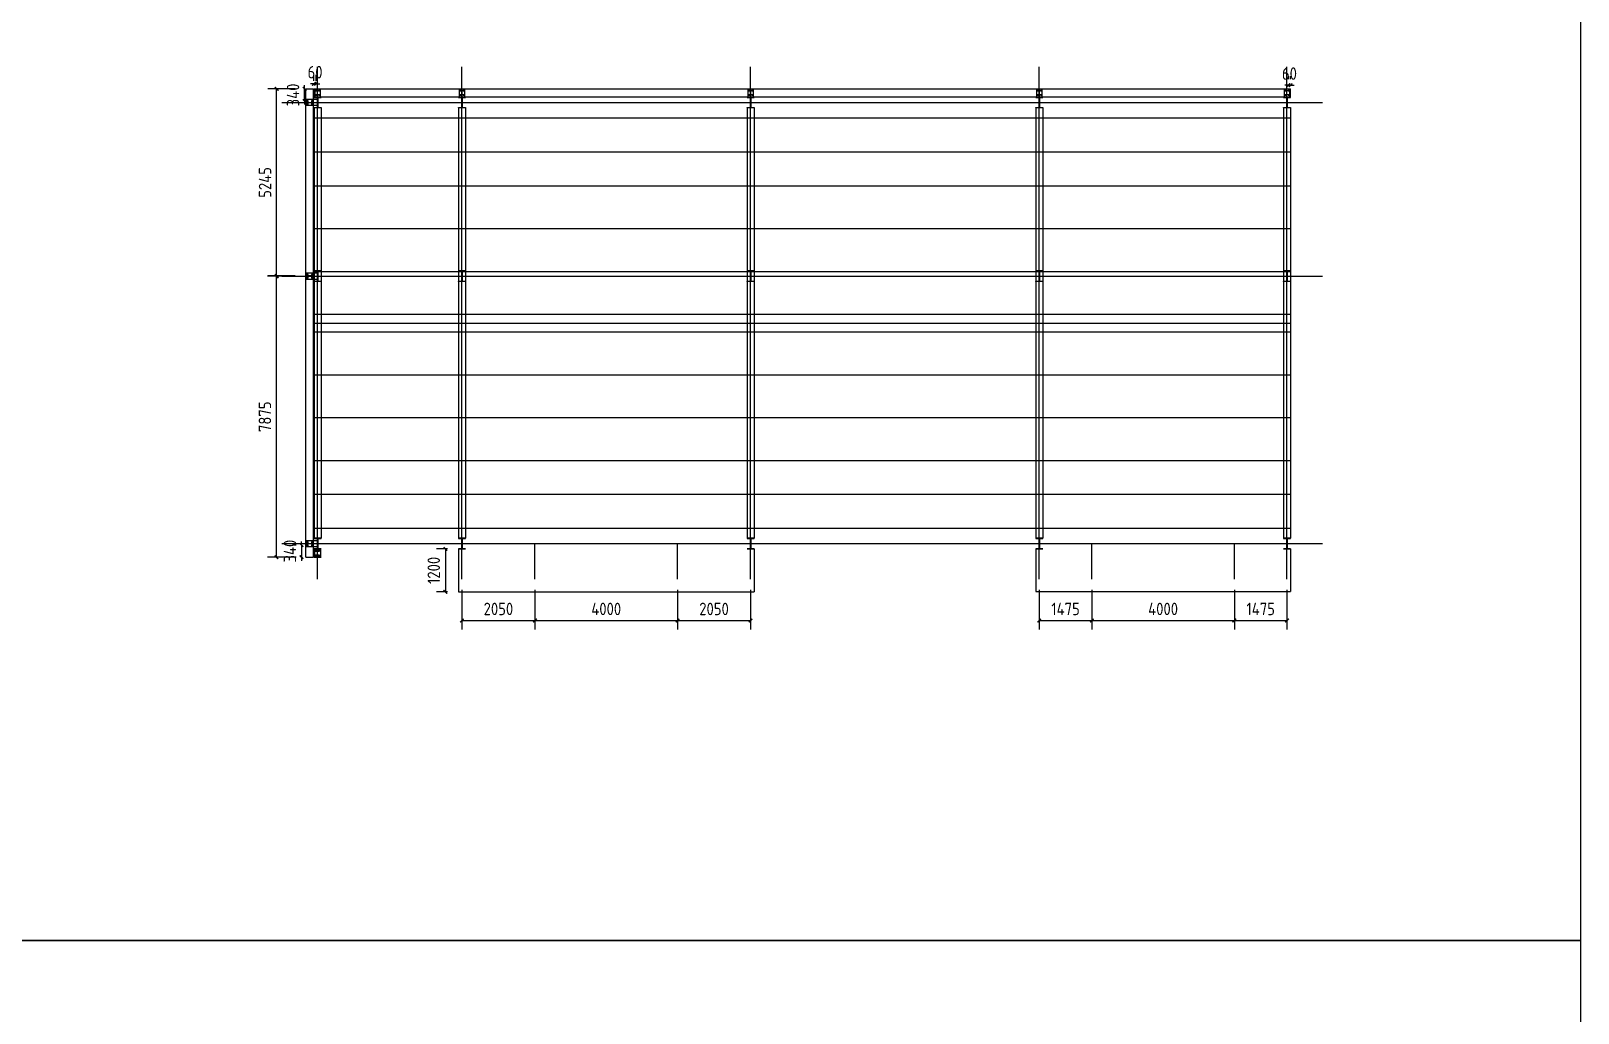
# Model space of a CAD drawing. Extents: x 533809 to 747315, y -17138 to 180511.
# Drawn here: x 596904 to 640314, y 106824 to 134360 of the extents above; entities that cross this region are included whole.
import ezdxf

# ---------------------------------------------------------------- set-up
doc = ezdxf.new("R2010")
doc.units = 0
doc.header["$LTSCALE"] = 1000
doc.header["$MEASUREMENT"] = 0
doc.layers.add('DOTE', color=1, linetype='Continuous')
doc.styles.get("Standard").update_dxf_attribs({"font": 'gbenor.shx', "bigfont": 'gbcbig.shx'})
doc.dimstyles.get("Standard").update_dxf_attribs({"dimscale": 100, "dimtxt": 3.5, "dimasz": 1, "dimexe": 2.5, "dimexo": 3, "dimgap": 1.5, "dimtad": 1, "dimdec": 0, "dimzin": 0, "dimdsep": 46, "dimtxsty": 'Standard', "dimblk": 'ARCHTICK', "dimcen": 0.09, "dimadec": 0, "dimazin": 0, "dimtfac": 1, "dimtdec": 0, "dimtix": 1, "dimtmove": 2, "dimatfit": 3, "dimfxl": 1, "dimtolj": 1, "dimtzin": 0, "dimarcsym": 0})

# ---------------------------------------------------------------- blocks, each defined once
blk = doc.blocks.new('_ArchTick')
at = {"color": 0, "linetype": 'ByBlock', "const_width": 0.4}
blk.add_lwpolyline([(-0.5, -0.5), (0.5, 0.5)], dxfattribs=at)
blk = doc.blocks.new('*D196')
at = {"color": 0, "lineweight": -2}
for p, q in [((608996, 118686), (608996, 117580)), ((611046, 118686), (611046, 117580)), ((608996, 117830), (611046, 117830))]:
    blk.add_line(p, q, dxfattribs=at)
at = {"layer": 'Defpoints', "color": 0}
for p in [(608996, 118986), (611046, 118986), (611046, 117830)]:
    blk.add_point(p, dxfattribs=at)
at = {"color": 0, "lineweight": -2, "xscale": 100, "yscale": 100, "zscale": 100, "rotation": 180}
blk.add_blockref('_ArchTick', (608996, 117830), dxfattribs=at)
at = {"color": 0, "lineweight": -2, "xscale": 100, "yscale": 100, "zscale": 100}
blk.add_blockref('_ArchTick', (611046, 117830), dxfattribs=at)
at = {"color": 0, "insert": (610021, 118155), "char_height": 350, "attachment_point": 5}
blk.add_mtext('\\A1;2050', dxfattribs=at)
blk = doc.blocks.new('*D197')
at = {"color": 0, "lineweight": -2}
for p, q in [((611046, 118686), (611046, 117580)), ((615046, 118686), (615046, 117580)), ((611046, 117830), (615046, 117830))]:
    blk.add_line(p, q, dxfattribs=at)
at = {"layer": 'Defpoints', "color": 0}
for p in [(611046, 118986), (615046, 118986), (615046, 117830)]:
    blk.add_point(p, dxfattribs=at)
at = {"color": 0, "lineweight": -2, "xscale": 100, "yscale": 100, "zscale": 100, "rotation": 180}
blk.add_blockref('_ArchTick', (611046, 117830), dxfattribs=at)
at = {"color": 0, "lineweight": -2, "xscale": 100, "yscale": 100, "zscale": 100}
blk.add_blockref('_ArchTick', (615046, 117830), dxfattribs=at)
at = {"color": 0, "insert": (613046, 118155), "char_height": 350, "attachment_point": 5}
blk.add_mtext('\\A1;4000', dxfattribs=at)
blk = doc.blocks.new('*D198')
at = {"color": 0, "lineweight": -2}
for p, q in [((615046, 118686), (615046, 117580)), ((617096, 118686), (617096, 117580)), ((615046, 117830), (617096, 117830))]:
    blk.add_line(p, q, dxfattribs=at)
at = {"layer": 'Defpoints', "color": 0}
for p in [(615046, 118986), (617096, 118986), (617096, 117830)]:
    blk.add_point(p, dxfattribs=at)
at = {"color": 0, "lineweight": -2, "xscale": 100, "yscale": 100, "zscale": 100, "rotation": 180}
blk.add_blockref('_ArchTick', (615046, 117830), dxfattribs=at)
at = {"color": 0, "lineweight": -2, "xscale": 100, "yscale": 100, "zscale": 100}
blk.add_blockref('_ArchTick', (617096, 117830), dxfattribs=at)
at = {"color": 0, "insert": (616071, 118155), "char_height": 350, "attachment_point": 5}
blk.add_mtext('\\A1;2050', dxfattribs=at)
blk = doc.blocks.new('*D199')
at = {"color": 0, "lineweight": -2}
for p, q in [((625196, 118686), (625196, 117580)), ((626671, 118686), (626671, 117580)), ((625196, 117830), (626671, 117830))]:
    blk.add_line(p, q, dxfattribs=at)
at = {"layer": 'Defpoints', "color": 0}
for p in [(625196, 118986), (626671, 118986), (626671, 117830)]:
    blk.add_point(p, dxfattribs=at)
at = {"color": 0, "lineweight": -2, "xscale": 100, "yscale": 100, "zscale": 100, "rotation": 180}
blk.add_blockref('_ArchTick', (625196, 117830), dxfattribs=at)
at = {"color": 0, "lineweight": -2, "xscale": 100, "yscale": 100, "zscale": 100}
blk.add_blockref('_ArchTick', (626671, 117830), dxfattribs=at)
at = {"color": 0, "insert": (625934, 118155), "char_height": 350, "attachment_point": 5}
blk.add_mtext('\\A1;1475', dxfattribs=at)
blk = doc.blocks.new('*D201')
at = {"color": 0, "lineweight": -2}
for p, q in [((630671, 118686), (630671, 117580)), ((632146, 118686), (632146, 117580)), ((630671, 117830), (632146, 117830))]:
    blk.add_line(p, q, dxfattribs=at)
at = {"layer": 'Defpoints', "color": 0}
for p in [(630671, 118986), (632146, 118986), (632146, 117830)]:
    blk.add_point(p, dxfattribs=at)
at = {"color": 0, "lineweight": -2, "xscale": 100, "yscale": 100, "zscale": 100, "rotation": 180}
blk.add_blockref('_ArchTick', (630671, 117830), dxfattribs=at)
at = {"color": 0, "lineweight": -2, "xscale": 100, "yscale": 100, "zscale": 100}
blk.add_blockref('_ArchTick', (632146, 117830), dxfattribs=at)
at = {"color": 0, "insert": (631409, 118155), "char_height": 350, "attachment_point": 5}
blk.add_mtext('\\A1;1475', dxfattribs=at)
blk = doc.blocks.new('*D202')
at = {"color": 0, "lineweight": -2}
for p, q in [((608596, 119836), (608282, 119836)), ((608532, 119836), (608532, 118636)), ((608596, 118636), (608282, 118636))]:
    blk.add_line(p, q, dxfattribs=at)
at = {"layer": 'Defpoints', "color": 0}
for p in [(608896, 119836), (608532, 118636), (608896, 118636)]:
    blk.add_point(p, dxfattribs=at)
at = {"color": 0, "lineweight": -2, "xscale": 100, "yscale": 100, "zscale": 100}
for p, rotation in [((608532, 119836), 90), ((608532, 118636), 270)]:
    blk.add_blockref('_ArchTick', p, dxfattribs=dict(at, rotation=rotation))
at = {"color": 0, "insert": (608207, 119236), "char_height": 350, "attachment_point": 5, "rotation": 90}
blk.add_mtext('\\A1;1200', dxfattribs=at)
blk = doc.blocks.new('*D1876')
at = {"color": 0, "lineweight": -2}
for p, q in [((632186, 132840), (632086, 132840)), ((632186, 133008), (632186, 133090)), ((632186, 132840), (632246, 132840)), ((632246, 133008), (632246, 133090)), ((632246, 132840), (632346, 132840))]:
    blk.add_line(p, q, dxfattribs=at)
at = {"layer": 'Defpoints', "color": 0}
for p in [(632246, 132840), (632186, 132708), (632246, 132708)]:
    blk.add_point(p, dxfattribs=at)
at = {"color": 0, "lineweight": -2, "xscale": 100, "yscale": 100, "zscale": 100}
blk.add_blockref('_ArchTick', (632186, 132840), dxfattribs=at)
at = {"color": 0, "lineweight": -2, "xscale": 100, "yscale": 100, "zscale": 100, "rotation": 180}
blk.add_blockref('_ArchTick', (632246, 132840), dxfattribs=at)
at = {"color": 0, "insert": (632216, 133165), "char_height": 350, "attachment_point": 5}
blk.add_mtext('\\A1;60', dxfattribs=at)
blk = doc.blocks.new('*D1927')
at = {"color": 0, "lineweight": -2}
for p, q in [((604316, 127481), (603544, 127481)), ((603794, 119606), (603794, 127481)), ((604316, 119606), (603544, 119606))]:
    blk.add_line(p, q, dxfattribs=at)
at = {"layer": 'Defpoints', "color": 0}
for p in [(603794, 127481), (604616, 127481), (604616, 119606)]:
    blk.add_point(p, dxfattribs=at)
at = {"color": 0, "lineweight": -2, "xscale": 100, "yscale": 100, "zscale": 100}
for p, rotation in [((603794, 127481), 90), ((603794, 119606), 270)]:
    blk.add_blockref('_ArchTick', p, dxfattribs=dict(at, rotation=rotation))
at = {"color": 0, "insert": (603469, 123543), "char_height": 350, "attachment_point": 5, "rotation": 90}
blk.add_mtext('\\A1;7875', dxfattribs=at)
blk = doc.blocks.new('*D1928')
at = {"color": 0, "lineweight": -2}
for p, q in [((604316, 132736), (603548, 132736)), ((603798, 127491), (603798, 132736)), ((604316, 127491), (603548, 127491))]:
    blk.add_line(p, q, dxfattribs=at)
at = {"layer": 'Defpoints', "color": 0}
for p in [(603798, 132736), (604616, 132736), (604616, 127491)]:
    blk.add_point(p, dxfattribs=at)
at = {"color": 0, "lineweight": -2, "xscale": 100, "yscale": 100, "zscale": 100}
for p, rotation in [((603798, 132736), 90), ((603798, 127491), 270)]:
    blk.add_blockref('_ArchTick', p, dxfattribs=dict(at, rotation=rotation))
at = {"color": 0, "insert": (603473, 130113), "char_height": 350, "attachment_point": 5, "rotation": 90}
blk.add_mtext('\\A1;5245', dxfattribs=at)
blk = doc.blocks.new('*D1929')
at = {"color": 0, "lineweight": -2}
for p, q in [((604344, 119946), (604246, 119946)), ((604496, 119946), (604496, 120046)), ((604496, 119946), (604496, 119606)), ((604344, 119606), (604246, 119606)), ((604496, 119606), (604496, 119506))]:
    blk.add_line(p, q, dxfattribs=at)
at = {"layer": 'Defpoints', "color": 0}
for p in [(604644, 119946), (604496, 119606), (604644, 119606)]:
    blk.add_point(p, dxfattribs=at)
at = {"color": 0, "lineweight": -2, "xscale": 100, "yscale": 100, "zscale": 100}
for p, rotation in [((604496, 119946), 270), ((604496, 119606), 90)]:
    blk.add_blockref('_ArchTick', p, dxfattribs=dict(at, rotation=rotation))
at = {"color": 0, "insert": (604171, 119776), "char_height": 350, "attachment_point": 5, "rotation": 90}
blk.add_mtext('\\A1;340', dxfattribs=at)
blk = doc.blocks.new('*D1951')
at = {"color": 0, "lineweight": -2}
for p, q in [((604584, 132736), (604584, 132836)), ((604344, 132736), (604334, 132736)), ((604584, 132396), (604584, 132736)), ((604344, 132396), (604334, 132396)), ((604584, 132396), (604584, 132296))]:
    blk.add_line(p, q, dxfattribs=at)
at = {"layer": 'Defpoints', "color": 0}
for p in [(604584, 132736), (604644, 132736), (604644, 132396)]:
    blk.add_point(p, dxfattribs=at)
at = {"color": 0, "lineweight": -2, "xscale": 100, "yscale": 100, "zscale": 100}
for p, rotation in [((604584, 132736), 270), ((604584, 132396), 90)]:
    blk.add_blockref('_ArchTick', p, dxfattribs=dict(at, rotation=rotation))
at = {"color": 0, "insert": (604259, 132566), "char_height": 350, "attachment_point": 5, "rotation": 90}
blk.add_mtext('\\A1;340', dxfattribs=at)
blk = doc.blocks.new('*D2421')
at = {"color": 0, "lineweight": -2}
for p, q in [((604846, 132880), (604746, 132880)), ((604846, 132964), (604846, 133130)), ((604906, 132880), (604846, 132880)), ((604906, 132964), (604906, 133130)), ((604906, 132880), (605006, 132880))]:
    blk.add_line(p, q, dxfattribs=at)
at = {"layer": 'Defpoints', "color": 0}
for p in [(604846, 132880), (604846, 132664), (604906, 132664)]:
    blk.add_point(p, dxfattribs=at)
at = {"color": 0, "lineweight": -2, "xscale": 100, "yscale": 100, "zscale": 100}
blk.add_blockref('_ArchTick', (604846, 132880), dxfattribs=at)
at = {"color": 0, "lineweight": -2, "xscale": 100, "yscale": 100, "zscale": 100, "rotation": 180}
blk.add_blockref('_ArchTick', (604906, 132880), dxfattribs=at)
at = {"color": 0, "insert": (604876, 133205), "char_height": 350, "attachment_point": 5}
blk.add_mtext('\\A1;60', dxfattribs=at)
blk = doc.blocks.new('*D2945')
at = {"color": 0, "lineweight": -2}
for p, q in [((626671, 118686), (626671, 117580)), ((630671, 118686), (630671, 117580)), ((626671, 117830), (630671, 117830))]:
    blk.add_line(p, q, dxfattribs=at)
at = {"layer": 'Defpoints', "color": 0}
for p in [(626671, 118986), (630671, 118986), (630671, 117830)]:
    blk.add_point(p, dxfattribs=at)
at = {"color": 0, "lineweight": -2, "xscale": 100, "yscale": 100, "zscale": 100, "rotation": 180}
blk.add_blockref('_ArchTick', (626671, 117830), dxfattribs=at)
at = {"color": 0, "lineweight": -2, "xscale": 100, "yscale": 100, "zscale": 100}
blk.add_blockref('_ArchTick', (630671, 117830), dxfattribs=at)
at = {"color": 0, "insert": (628671, 118155), "char_height": 350, "attachment_point": 5}
blk.add_mtext('\\A1;4000', dxfattribs=at)

msp = doc.modelspace()

# ---------------------------------------------------------------- linework, layer by layer
at = {"color": 6}
for p, q in [((604616.4, 127490.6), (604616.4, 132735.6)), ((604616.4, 132735.6), (604836.4, 132735.6)), ((604836.4, 127490.6), (604836.4, 132735.6)), ((604846.4, 132515.6), (604846.4, 132735.6)), ((604846.4, 132735.6), (608991.4, 132735.6)), ((604846.4, 132515.6), (608991.4, 132515.6)), ((608991.4, 132735.6), (608991.4, 132515.6)), ((609001.4, 132515.6), (609001.4, 132735.6)), ((609001.4, 132735.6), (617091.4, 132735.6)), ((609001.4, 132515.6), (617091.4, 132515.6)), ((617091.4, 132735.6), (617091.4, 132515.6)), ((617101.4, 132515.6), (617101.4, 132735.6)), ((617101.4, 132735.6), (625191.4, 132735.6)), ((617101.4, 132515.6), (625191.4, 132515.6)), ((625191.4, 132735.6), (625191.4, 132515.6)), ((625201.4, 132515.6), (625201.4, 132735.6)), ((625201.4, 132735.6), (632246.4, 132735.6)), ((625201.4, 132515.6), (632246.4, 132515.6)), ((632246.4, 132515.6), (632246.4, 132735.6)), ((604836.4, 127490.6), (604616.4, 127490.6)), ((604616.4, 119605.6), (604616.4, 127480.6)), ((604616.4, 127480.6), (604836.4, 127480.6)), ((604836.4, 119605.6), (604836.4, 127480.6)), ((604616.4, 119605.6), (604836.4, 119605.6))]:
    msp.add_line(p, q, dxfattribs=at)
at = {"color": 2}
for p, q in [((604943.4, 132435.6), (604626.4, 132435.6)), ((604626.4, 132435.6), (604626.4, 132275.6)), ((604866.4, 132725.6), (604866.4, 132505.6)), ((605026.4, 132725.6), (604866.4, 132725.6)), ((605026.4, 132505.6), (605026.4, 132725.6)), ((608916.4, 132725.6), (608916.4, 132505.6)), ((609076.4, 132725.6), (608916.4, 132725.6)), ((609076.4, 132505.6), (609076.4, 132725.6)), ((617016.4, 132725.6), (617016.4, 132505.6)), ((617176.4, 132725.6), (617016.4, 132725.6)), ((617176.4, 132505.6), (617176.4, 132725.6)), ((625116.4, 132725.6), (625116.4, 132505.6)), ((625276.4, 132725.6), (625116.4, 132725.6)), ((625276.4, 132505.6), (625276.4, 132725.6)), ((632066.4, 132725.6), (632066.4, 132505.6)), ((632226.4, 132725.6), (632066.4, 132725.6)), ((632226.4, 132505.6), (632226.4, 132725.6)), ((604626.4, 132275.6), (604943.4, 132275.6)), ((604943.4, 127565.6), (604626.4, 127565.6)), ((604626.4, 127565.6), (604626.4, 127405.6)), ((604626.4, 127405.6), (604943.4, 127405.6)), ((604943.4, 120065.6), (604626.4, 120065.6)), ((604626.4, 120065.6), (604626.4, 119905.6)), ((604626.4, 119905.6), (604943.4, 119905.6)), ((604866.4, 119615.6), (604866.4, 119835.6)), ((605026.4, 119835.6), (605026.4, 119615.6)), ((605026.4, 119615.6), (604866.4, 119615.6))]:
    msp.add_line(p, q, dxfattribs=at)
for p, q in [((604666.4, 132417.6), (604666.4, 132373.6)), ((604786.4, 132417.6), (604786.4, 132373.6)), ((604946.4, 132505.6), (604846.4, 132505.6)), ((604846.4, 132505.6), (604846.4, 132497.6)), ((604846.4, 132497.6), (605046.4, 132497.6)), ((604866.4, 132505.6), (605026.4, 132505.6)), ((604928.4, 132685.6), (604884.4, 132685.6)), ((604928.4, 132565.6), (604884.4, 132565.6)), ((604906.4, 132707.6), (604906.4, 132663.6)), ((604906.4, 132587.6), (604906.4, 132543.6)), ((604943.4, 132497.6), (604943.4, 132213.6)), ((604943.4, 132275.6), (604943.4, 132435.6)), ((605046.4, 132505.6), (604946.4, 132505.6)), ((604949.4, 132497.6), (604949.4, 132213.6)), ((605008.4, 132685.6), (604964.4, 132685.6)), ((605008.4, 132565.6), (604964.4, 132565.6)), ((604986.4, 132707.6), (604986.4, 132663.6)), ((604986.4, 132587.6), (604986.4, 132543.6)), ((605046.4, 132497.6), (605046.4, 132505.6)), ((608996.4, 132505.6), (608896.4, 132505.6)), ((608896.4, 132505.6), (608896.4, 132497.6)), ((608896.4, 132497.6), (609096.4, 132497.6)), ((608916.4, 132505.6), (609076.4, 132505.6)), ((608978.4, 132685.6), (608934.4, 132685.6)), ((608978.4, 132565.6), (608934.4, 132565.6)), ((608956.4, 132707.6), (608956.4, 132663.6)), ((608956.4, 132587.6), (608956.4, 132543.6)), ((608993.4, 132497.6), (608993.4, 132213.6)), ((609096.4, 132505.6), (608996.4, 132505.6)), ((608999.4, 132497.6), (608999.4, 132213.6)), ((609058.4, 132685.6), (609014.4, 132685.6)), ((609058.4, 132565.6), (609014.4, 132565.6)), ((609036.4, 132707.6), (609036.4, 132663.6)), ((609036.4, 132587.6), (609036.4, 132543.6)), ((609096.4, 132497.6), (609096.4, 132505.6)), ((617096.4, 132505.6), (616996.4, 132505.6)), ((616996.4, 132505.6), (616996.4, 132497.6)), ((616996.4, 132497.6), (617196.4, 132497.6)), ((617016.4, 132505.6), (617176.4, 132505.6)), ((617078.4, 132685.6), (617034.4, 132685.6)), ((617078.4, 132565.6), (617034.4, 132565.6)), ((617056.4, 132707.6), (617056.4, 132663.6)), ((617056.4, 132587.6), (617056.4, 132543.6)), ((617093.4, 132497.6), (617093.4, 132213.6)), ((617196.4, 132505.6), (617096.4, 132505.6)), ((617099.4, 132497.6), (617099.4, 132213.6)), ((617158.4, 132685.6), (617114.4, 132685.6)), ((617158.4, 132565.6), (617114.4, 132565.6)), ((617136.4, 132707.6), (617136.4, 132663.6)), ((617136.4, 132587.6), (617136.4, 132543.6)), ((617196.4, 132497.6), (617196.4, 132505.6)), ((625196.4, 132505.6), (625096.4, 132505.6)), ((625096.4, 132505.6), (625096.4, 132497.6)), ((625096.4, 132497.6), (625296.4, 132497.6)), ((625116.4, 132505.6), (625276.4, 132505.6)), ((625178.4, 132685.6), (625134.4, 132685.6)), ((625178.4, 132565.6), (625134.4, 132565.6)), ((625156.4, 132707.6), (625156.4, 132663.6)), ((625156.4, 132587.6), (625156.4, 132543.6)), ((625193.4, 132497.6), (625193.4, 132213.6)), ((625296.4, 132505.6), (625196.4, 132505.6)), ((625199.4, 132497.6), (625199.4, 132213.6)), ((625258.4, 132685.6), (625214.4, 132685.6)), ((625258.4, 132565.6), (625214.4, 132565.6)), ((625236.4, 132707.6), (625236.4, 132663.6)), ((625236.4, 132587.6), (625236.4, 132543.6)), ((625296.4, 132497.6), (625296.4, 132505.6)), ((632146.4, 132505.6), (632046.4, 132505.6)), ((632046.4, 132505.6), (632046.4, 132497.6)), ((632046.4, 132497.6), (632246.4, 132497.6)), ((632066.4, 132505.6), (632226.4, 132505.6)), ((632128.4, 132685.6), (632084.4, 132685.6)), ((632128.4, 132565.6), (632084.4, 132565.6)), ((632106.4, 132707.6), (632106.4, 132663.6)), ((632106.4, 132587.6), (632106.4, 132543.6)), ((632143.4, 132497.6), (632143.4, 132213.6)), ((632246.4, 132505.6), (632146.4, 132505.6)), ((632149.4, 132497.6), (632149.4, 132213.6)), ((632208.4, 132685.6), (632164.4, 132685.6)), ((632208.4, 132565.6), (632164.4, 132565.6)), ((632186.4, 132707.6), (632186.4, 132663.6)), ((632186.4, 132587.6), (632186.4, 132543.6)), ((632246.4, 132497.6), (632246.4, 132505.6)), ((604644.4, 132395.6), (604688.4, 132395.6)), ((604644.4, 132315.6), (604688.4, 132315.6)), ((604666.4, 132337.6), (604666.4, 132293.6)), ((604764.4, 132395.6), (604808.4, 132395.6)), ((604764.4, 132315.6), (604808.4, 132315.6)), ((604786.4, 132337.6), (604786.4, 132293.6)), ((604846.4, 132205.6), (604846.4, 132213.6)), ((604846.4, 132213.6), (605046.4, 132213.6)), ((605046.4, 132205.6), (604846.4, 132205.6)), ((605046.4, 132213.6), (605046.4, 132205.6)), ((608896.4, 132205.6), (608896.4, 132213.6)), ((608896.4, 132213.6), (609096.4, 132213.6)), ((609096.4, 132205.6), (608896.4, 132205.6)), ((609096.4, 132213.6), (609096.4, 132205.6)), ((616996.4, 132205.6), (616996.4, 132213.6)), ((616996.4, 132213.6), (617196.4, 132213.6)), ((617196.4, 132205.6), (616996.4, 132205.6)), ((617196.4, 132213.6), (617196.4, 132205.6)), ((625096.4, 132205.6), (625096.4, 132213.6)), ((625096.4, 132213.6), (625296.4, 132213.6)), ((625296.4, 132205.6), (625096.4, 132205.6)), ((625296.4, 132213.6), (625296.4, 132205.6)), ((632046.4, 132205.6), (632046.4, 132213.6)), ((632046.4, 132213.6), (632246.4, 132213.6)), ((632246.4, 132205.6), (632046.4, 132205.6)), ((632246.4, 132213.6), (632246.4, 132205.6)), ((604946.4, 127635.6), (604846.4, 127635.6)), ((604846.4, 127635.6), (604846.4, 127627.6)), ((604846.4, 127627.6), (605046.4, 127627.6)), ((604943.4, 127627.6), (604943.4, 127343.6)), ((605046.4, 127635.6), (604946.4, 127635.6)), ((604949.4, 127627.6), (604949.4, 127343.6)), ((605046.4, 127627.6), (605046.4, 127635.6)), ((608996.4, 127635.6), (608896.4, 127635.6)), ((608896.4, 127635.6), (608896.4, 127627.6)), ((608896.4, 127627.6), (609096.4, 127627.6)), ((608993.4, 127627.6), (608993.4, 127343.6)), ((609096.4, 127635.6), (608996.4, 127635.6)), ((608999.4, 127627.6), (608999.4, 127343.6)), ((609096.4, 127627.6), (609096.4, 127635.6)), ((617096.4, 127635.6), (616996.4, 127635.6)), ((616996.4, 127635.6), (616996.4, 127627.6)), ((616996.4, 127627.6), (617196.4, 127627.6)), ((617093.4, 127627.6), (617093.4, 127343.6)), ((617196.4, 127635.6), (617096.4, 127635.6)), ((617099.4, 127627.6), (617099.4, 127343.6)), ((617196.4, 127627.6), (617196.4, 127635.6)), ((625196.4, 127635.6), (625096.4, 127635.6)), ((625096.4, 127635.6), (625096.4, 127627.6)), ((625096.4, 127627.6), (625296.4, 127627.6)), ((625193.4, 127627.6), (625193.4, 127343.6)), ((625296.4, 127635.6), (625196.4, 127635.6)), ((625199.4, 127627.6), (625199.4, 127343.6)), ((625296.4, 127627.6), (625296.4, 127635.6)), ((632146.4, 127635.6), (632046.4, 127635.6)), ((632046.4, 127635.6), (632046.4, 127627.6)), ((632046.4, 127627.6), (632246.4, 127627.6)), ((632143.4, 127627.6), (632143.4, 127343.6)), ((632246.4, 127635.6), (632146.4, 127635.6)), ((632149.4, 127627.6), (632149.4, 127343.6)), ((632246.4, 127627.6), (632246.4, 127635.6)), ((604644.4, 127525.6), (604688.4, 127525.6)), ((604644.4, 127445.6), (604688.4, 127445.6)), ((604666.4, 127547.6), (604666.4, 127503.6)), ((604666.4, 127467.6), (604666.4, 127423.6)), ((604764.4, 127525.6), (604808.4, 127525.6)), ((604764.4, 127445.6), (604808.4, 127445.6)), ((604786.4, 127547.6), (604786.4, 127503.6)), ((604786.4, 127467.6), (604786.4, 127423.6)), ((604846.4, 127335.6), (604846.4, 127343.6)), ((604846.4, 127343.6), (605046.4, 127343.6)), ((605046.4, 127335.6), (604846.4, 127335.6)), ((604943.4, 127405.6), (604943.4, 127565.6)), ((605046.4, 127343.6), (605046.4, 127335.6)), ((608896.4, 127335.6), (608896.4, 127343.6)), ((608896.4, 127343.6), (609096.4, 127343.6)), ((609096.4, 127335.6), (608896.4, 127335.6)), ((609096.4, 127343.6), (609096.4, 127335.6)), ((616996.4, 127335.6), (616996.4, 127343.6)), ((616996.4, 127343.6), (617196.4, 127343.6)), ((617196.4, 127335.6), (616996.4, 127335.6)), ((617196.4, 127343.6), (617196.4, 127335.6)), ((625096.4, 127335.6), (625096.4, 127343.6)), ((625096.4, 127343.6), (625296.4, 127343.6)), ((625296.4, 127335.6), (625096.4, 127335.6)), ((625296.4, 127343.6), (625296.4, 127335.6)), ((632046.4, 127335.6), (632046.4, 127343.6)), ((632046.4, 127343.6), (632246.4, 127343.6)), ((632246.4, 127335.6), (632046.4, 127335.6)), ((632246.4, 127343.6), (632246.4, 127335.6)), ((604644.4, 120025.6), (604688.4, 120025.6)), ((604644.4, 119945.6), (604688.4, 119945.6)), ((604666.4, 120047.6), (604666.4, 120003.6)), ((604666.4, 119967.6), (604666.4, 119923.6)), ((604764.4, 120025.6), (604808.4, 120025.6)), ((604764.4, 119945.6), (604808.4, 119945.6)), ((604786.4, 120047.6), (604786.4, 120003.6)), ((604786.4, 119967.6), (604786.4, 119923.6)), ((604946.4, 120135.6), (604846.4, 120135.6)), ((604846.4, 120135.6), (604846.4, 120127.6)), ((604846.4, 120127.6), (605046.4, 120127.6)), ((604846.4, 119835.6), (604846.4, 119843.6)), ((604846.4, 119843.6), (605046.4, 119843.6)), ((605046.4, 119835.6), (604846.4, 119835.6)), ((604846.4, 119825.6), (604846.4, 119605.6)), ((604846.4, 119825.6), (605046.4, 119825.6)), ((604943.4, 120127.6), (604943.4, 119843.6)), ((604943.4, 119905.6), (604943.4, 120065.6)), ((605046.4, 120135.6), (604946.4, 120135.6)), ((604949.4, 120127.6), (604949.4, 119843.6)), ((605046.4, 120127.6), (605046.4, 120135.6)), ((605046.4, 119843.6), (605046.4, 119835.6)), ((608996.4, 120135.6), (608896.4, 120135.6)), ((608896.4, 120135.6), (608896.4, 120127.6)), ((608896.4, 120127.6), (609096.4, 120127.6)), ((608896.4, 119835.6), (608896.4, 119843.6)), ((608896.4, 119843.6), (609096.4, 119843.6)), ((609096.4, 119835.6), (608896.4, 119835.6)), ((608896.4, 119835.6), (608896.4, 118635.6)), ((608993.4, 120127.6), (608993.4, 119843.6)), ((609096.4, 120135.6), (608996.4, 120135.6)), ((608999.4, 120127.6), (608999.4, 119843.6)), ((609096.4, 120127.6), (609096.4, 120135.6)), ((609096.4, 119843.6), (609096.4, 119835.6)), ((617096.4, 120135.6), (616996.4, 120135.6)), ((616996.4, 120135.6), (616996.4, 120127.6)), ((616996.4, 120127.6), (617196.4, 120127.6)), ((616996.4, 119835.6), (616996.4, 119843.6)), ((616996.4, 119843.6), (617196.4, 119843.6)), ((617196.4, 119835.6), (616996.4, 119835.6)), ((617093.4, 120127.6), (617093.4, 119843.6)), ((617196.4, 120135.6), (617096.4, 120135.6)), ((617099.4, 120127.6), (617099.4, 119843.6)), ((617196.4, 120127.6), (617196.4, 120135.6)), ((617196.4, 119843.6), (617196.4, 119835.6)), ((617196.4, 119835.6), (617196.4, 118635.6)), ((625196.4, 120135.6), (625096.4, 120135.6)), ((625096.4, 120135.6), (625096.4, 120127.6)), ((625096.4, 120127.6), (625296.4, 120127.6)), ((625096.4, 119835.6), (625096.4, 119843.6)), ((625096.4, 119843.6), (625296.4, 119843.6)), ((625096.4, 119839.6), (625096.4, 118639.6)), ((625296.4, 119835.6), (625096.4, 119835.6)), ((625193.4, 120127.6), (625193.4, 119843.6)), ((625296.4, 120135.6), (625196.4, 120135.6)), ((625199.4, 120127.6), (625199.4, 119843.6)), ((625296.4, 120127.6), (625296.4, 120135.6)), ((625296.4, 119843.6), (625296.4, 119835.6)), ((632146.4, 120135.6), (632046.4, 120135.6)), ((632046.4, 120135.6), (632046.4, 120127.6)), ((632046.4, 120127.6), (632246.4, 120127.6)), ((632046.4, 119835.6), (632046.4, 119843.6)), ((632046.4, 119843.6), (632246.4, 119843.6)), ((632246.4, 119835.6), (632046.4, 119835.6)), ((632143.4, 120127.6), (632143.4, 119843.6)), ((632246.4, 120135.6), (632146.4, 120135.6)), ((632149.4, 120127.6), (632149.4, 119843.6)), ((632246.4, 120127.6), (632246.4, 120135.6)), ((632246.4, 119843.6), (632246.4, 119835.6)), ((632246.4, 119835.6), (632246.4, 118639.6)), ((604846.4, 119605.6), (605046.4, 119605.6)), ((604928.4, 119775.6), (604884.4, 119775.6)), ((604928.4, 119655.6), (604884.4, 119655.6)), ((604906.4, 119753.6), (604906.4, 119797.6)), ((604906.4, 119633.6), (604906.4, 119677.6)), ((605008.4, 119775.6), (604964.4, 119775.6)), ((605008.4, 119655.6), (604964.4, 119655.6)), ((604986.4, 119753.6), (604986.4, 119797.6)), ((604986.4, 119633.6), (604986.4, 119677.6)), ((608896.4, 118635.6), (617196.4, 118635.6)), ((625096.4, 118639.6), (632246.4, 118639.6))]:
    msp.add_line(p, q)
at = {"color": 4}
for p, q in [((604846.4, 132205.6), (604846.4, 120135.6)), ((605046.4, 132205.6), (605046.4, 120135.6)), ((608896.4, 132205.6), (608896.4, 120135.6)), ((609096.4, 132205.6), (609096.4, 120135.6)), ((616996.4, 132205.6), (616996.4, 120135.6)), ((617196.4, 132205.6), (617196.4, 120135.6)), ((625096.4, 132205.6), (625096.4, 120135.6)), ((625296.4, 132205.6), (625296.4, 120135.6)), ((632046.4, 132205.6), (632046.4, 120135.6)), ((632246.4, 132205.6), (632246.4, 120135.6))]:
    msp.add_line(p, q, dxfattribs=at)
for points in [[(595839.1, 108862.3), (640389.1, 108862.3), (640389.1, 140362.3), (595839.1, 140362.3)], [(595839.1, 77362.3), (640389.1, 77362.3), (640389.1, 108862.3), (595839.1, 108862.3)]]:
    msp.add_lwpolyline(points, close=True)
for centre in [(604666.4, 132395.6), (604786.4, 132395.6), (604906.4, 132685.6), (604906.4, 132565.6), (604986.4, 132685.6), (604986.4, 132565.6), (608956.4, 132685.6), (608956.4, 132565.6), (609036.4, 132685.6), (609036.4, 132565.6), (617056.4, 132685.6), (617056.4, 132565.6), (617136.4, 132685.6), (617136.4, 132565.6), (625156.4, 132685.6), (625156.4, 132565.6), (625236.4, 132685.6), (625236.4, 132565.6), (632106.4, 132685.6), (632106.4, 132565.6), (632186.4, 132685.6), (632186.4, 132565.6), (604666.4, 132315.6), (604786.4, 132315.6), (604666.4, 127525.6), (604666.4, 127445.6), (604786.4, 127525.6), (604786.4, 127445.6), (604666.4, 120025.6), (604666.4, 119945.6), (604786.4, 120025.6), (604786.4, 119945.6), (604906.4, 119775.6), (604906.4, 119655.6), (604986.4, 119775.6), (604986.4, 119655.6)]:
    msp.add_circle(centre, 7)
at = {"layer": 'DOTE'}
for p, q in [((604946.4, 118985.6), (604946.4, 133355.6)), ((608996.4, 118985.6), (608996.4, 133355.6)), ((617096.4, 118985.6), (617096.4, 133355.6)), ((625196.4, 118985.6), (625196.4, 133355.6)), ((632146.4, 118985.6), (632146.4, 133355.6)), ((603946.4, 132355.6), (633146.4, 132355.6)), ((603946.4, 127485.6), (633146.4, 127485.6)), ((604846.4, 126170.6), (632246.4, 126170.6)), ((603946.4, 119985.6), (633146.4, 119985.6)), ((611046.4, 118985.6), (611046.4, 119985.6)), ((615046.4, 118985.6), (615046.4, 119985.6)), ((626671.4, 118985.6), (626671.4, 119985.6)), ((630671.4, 118985.6), (630671.4, 119985.6))]:
    msp.add_line(p, q, dxfattribs=at)
at = {"layer": 'DOTE', "color": 2}
for p, q in [((604846.4, 131920.6), (632246.4, 131920.6)), ((604846.4, 130970.6), (632246.4, 130970.6)), ((604846.4, 130020.6), (632246.4, 130020.6)), ((604846.4, 128820.6), (632246.4, 128820.6)), ((604846.4, 127620.6), (632246.4, 127620.6)), ((604846.4, 126420.6), (632246.4, 126420.6)), ((604846.4, 125920.6), (632246.4, 125920.6)), ((604846.4, 124720.6), (632246.4, 124720.6)), ((604846.4, 123520.6), (632246.4, 123520.6)), ((604846.4, 122320.6), (632246.4, 122320.6)), ((604846.4, 121370.6), (632246.4, 121370.6)), ((604846.4, 120420.6), (632246.4, 120420.6))]:
    msp.add_line(p, q, dxfattribs=at)

# ---------------------------------------------------------------- dimensions: what is measured, and where the dimension line sits
at = {"color": 6}
dim = msp.add_linear_dim(base=(604846.4, 132880), p1=(604906.4, 132663.6), p2=(604846.4, 132663.6), dimstyle='Standard', dxfattribs=at)
dim.commit()
dim.dimension.update_dxf_attribs({"geometry": '*D2421', "text_midpoint": (604876.4, 133205)})
for base, p1, p2, picture, middle in [((632246.4, 132840.4), (632186.4, 132707.6), (632246.4, 132707.6), '*D1876', (632216.4, 133165.4)), ((611046.4, 117830.1), (608996.4, 118985.6), (611046.4, 118985.6), '*D196', (610021.4, 118155.1)), ((615046.4, 117830.1), (611046.4, 118985.6), (615046.4, 118985.6), '*D197', (613046.4, 118155.1)), ((617096.4, 117830.1), (615046.4, 118985.6), (617096.4, 118985.6), '*D198', (616071.4, 118155.1)), ((626671.4, 117830.1), (625196.4, 118985.6), (626671.4, 118985.6), '*D199', (625933.9, 118155.1)), ((630671.4, 117830.1), (626671.4, 118985.6), (630671.4, 118985.6), '*D2945', (628671.4, 118155.1)), ((632146.4, 117830.1), (630671.4, 118985.6), (632146.4, 118985.6), '*D201', (631408.9, 118155.1))]:
    dim = msp.add_linear_dim(base=base, p1=p1, p2=p2, dimstyle='Standard')
    dim.commit()
    dim.dimension.update_dxf_attribs({"geometry": picture, "text_midpoint": middle})
for base, p1, p2, picture, middle in [((604583.5, 132735.6), (604644.4, 132395.6), (604644.4, 132735.6), '*D1951', (604258.5, 132565.6)), ((604495.6, 119605.6), (604644.4, 119945.6), (604644.4, 119605.6), '*D1929', (604170.6, 119775.6))]:
    dim = msp.add_linear_dim(base=base, p1=p1, p2=p2, angle=90, dimstyle='Standard', dxfattribs=at)
    dim.commit()
    dim.dimension.update_dxf_attribs({"geometry": picture, "text_midpoint": middle})
for p1, p2, distance, picture, middle in [((604616.4, 127490.6), (604616.4, 132735.6), 818.8, '*D1928', (603472.6, 130113.1)), ((604616.4, 119605.6), (604616.4, 127480.6), 822.1, '*D1927', (603469.3, 123543.1))]:
    dim = msp.add_aligned_dim(p1=p1, p2=p2, distance=distance, dimstyle='Standard', dxfattribs=at)
    dim.commit()
    dim.dimension.update_dxf_attribs({"geometry": picture, "text_midpoint": middle})
dim = msp.add_aligned_dim(p1=(608896.4, 119835.6), p2=(608896.4, 118635.6), distance=-364.2, dimstyle='Standard')
dim.commit()
dim.dimension.update_dxf_attribs({"geometry": '*D202', "text_midpoint": (608207.2, 119235.6)})

doc.saveas('drawing.dxf')
